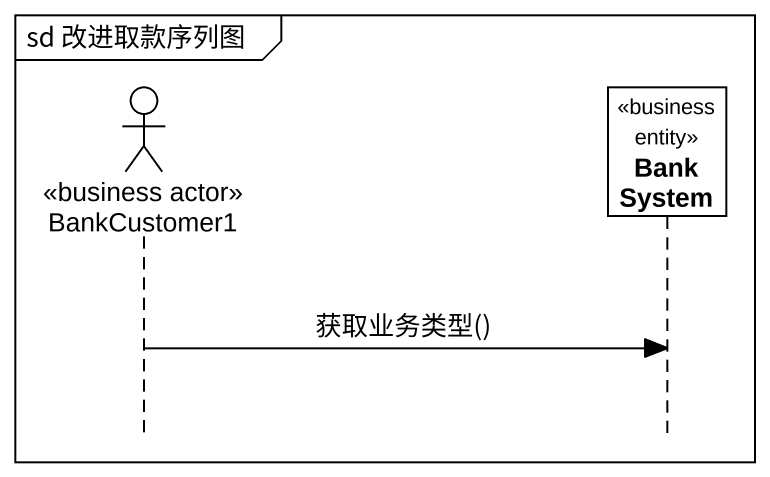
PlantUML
@startuml
mainframe sd 改进取款序列图
hide footbox
actor BankCustomer1 <<business actor>>
participant BankSystem <<business entity>>

BankCustomer1 -> BankSystem : 获取业务类型()
@enduml
